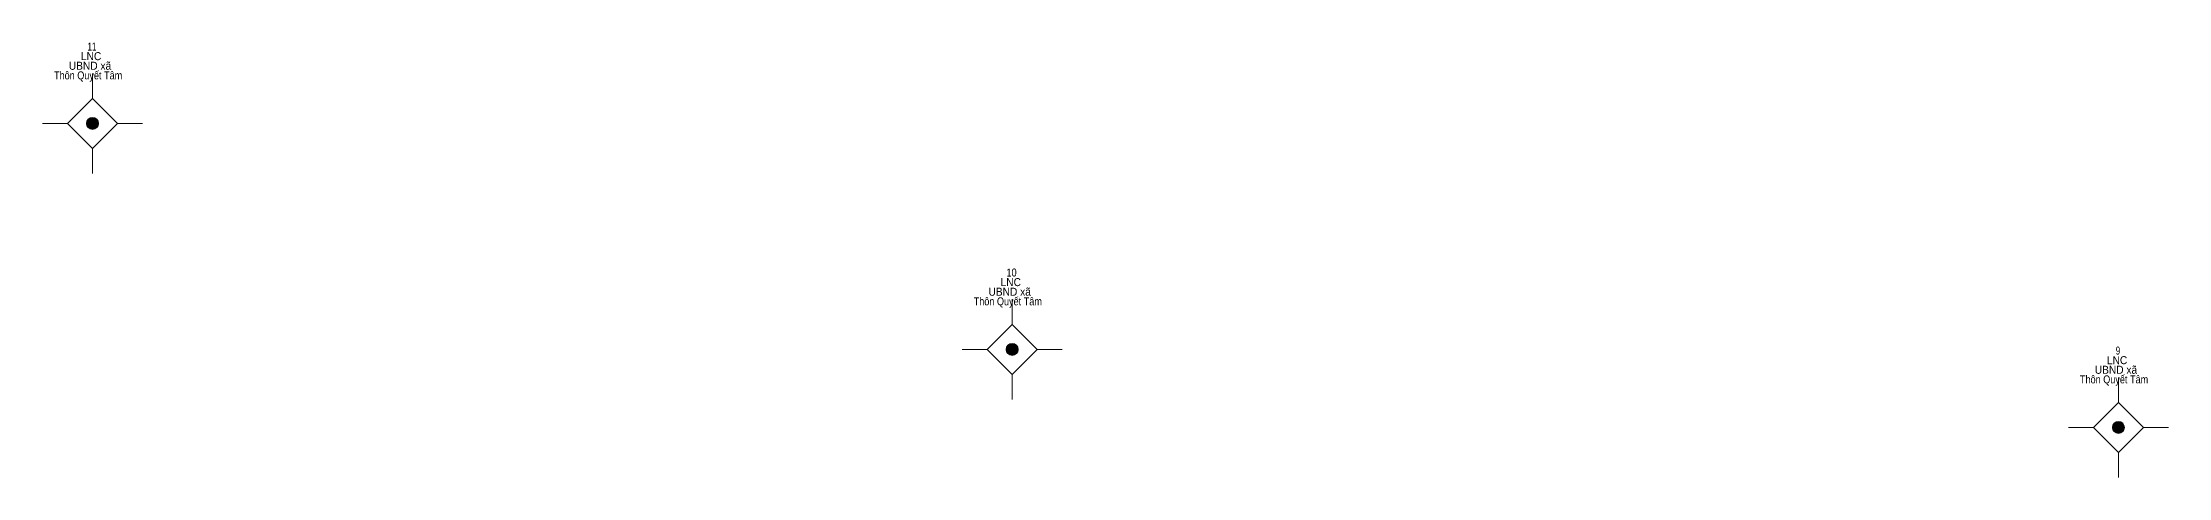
# Model space of a CAD drawing. Header units: metres. Extents: x 548452 to 551009, y 1840956 to 1844548.
# Drawn here: x 550658.2 to 550764.5, y 1841949.3 to 1841971 of the extents above; entities that cross this region are included whole.
import ezdxf
from ezdxf.enums import TextEntityAlignment as Align

# ---------------------------------------------------------------- set-up
doc = ezdxf.new("R2010")
doc.units = ezdxf.units.M
doc.header["$LTSCALE"] = 0.16
doc.layers.add('11', color=7, linetype='Continuous', lineweight=13)
doc.layers.add('15', color=7, linetype='Continuous')

msp = doc.modelspace()

# ---------------------------------------------------------------- hatches: boundary and pattern name
at = {"layer": '11'}
for points in [[(550661.0495, 1841966.99, 1), (550660.4495, 1841966.99, 1)], [(550661.0495, 1841966.99, 1), (550660.4495, 1841966.99, 1)], [(550707.0295, 1841955.7, 1), (550706.4295, 1841955.7, 1)], [(550762.3395, 1841951.8, 1), (550761.7395, 1841951.8, 1)]]:
    msp.add_hatch(color=256, dxfattribs=at).paths.add_polyline_path(points)

# ---------------------------------------------------------------- linework, layer by layer
for p, q in [((550660.75, 1841969.49), (550660.75, 1841968.24)), ((550660.75, 1841969.49), (550660.75, 1841968.24)), ((550659.5, 1841966.99), (550658.25, 1841966.99)), ((550659.5, 1841966.99), (550658.25, 1841966.99)), ((550663.25, 1841966.99), (550662, 1841966.99)), ((550663.25, 1841966.99), (550662, 1841966.99)), ((550660.75, 1841965.74), (550660.75, 1841964.49)), ((550660.75, 1841965.74), (550660.75, 1841964.49)), ((550706.73, 1841958.2), (550706.73, 1841956.95)), ((550705.48, 1841955.7), (550704.23, 1841955.7)), ((550709.23, 1841955.7), (550707.98, 1841955.7)), ((550706.73, 1841954.45), (550706.73, 1841953.2)), ((550762.04, 1841954.3), (550762.04, 1841953.05)), ((550760.79, 1841951.8), (550759.54, 1841951.8)), ((550764.54, 1841951.8), (550763.29, 1841951.8)), ((550762.04, 1841950.55), (550762.04, 1841949.3))]:
    msp.add_line(p, q, dxfattribs=at)
for points in [[(550660.75, 1841968.24), (550659.5, 1841966.99), (550660.75, 1841965.74), (550662, 1841966.99)], [(550660.75, 1841968.24), (550659.5, 1841966.99), (550660.75, 1841965.74), (550662, 1841966.99)], [(550706.73, 1841956.95), (550705.48, 1841955.7), (550706.73, 1841954.45), (550707.98, 1841955.7)], [(550762.04, 1841953.05), (550760.79, 1841951.8), (550762.04, 1841950.55), (550763.29, 1841951.8)]]:
    msp.add_lwpolyline(points, close=True, dxfattribs=at)
for centre in [(550660.7495, 1841966.99), (550660.7495, 1841966.99), (550706.7295, 1841955.7), (550762.0395, 1841951.8)]:
    msp.add_circle(centre, 0.3, dxfattribs=at)

# ---------------------------------------------------------------- texts
at = {"layer": '15'}
for s, width, p in [('11', 0.75, (550660.72, 1841970.63)), ('11', 0.75, (550660.72, 1841970.63)), ('Thôn Quyết Tâm', 0.85, (550660.53, 1841969.19)), ('Thôn Quyết Tâm', 0.85, (550660.53, 1841969.19)), ('UBND xã', 0.95, (550660.625, 1841969.67)), ('UBND xã', 0.95, (550660.625, 1841969.67)), ('LNC', 0.95, (550660.68, 1841970.15)), ('LNC', 0.95, (550660.68, 1841970.15)), ('LNC', 0.95, (550706.66, 1841958.86)), ('10', 0.85, (550706.7, 1841959.34)), ('Thôn Quyết Tâm', 0.85, (550706.51, 1841957.9)), ('UBND xã', 0.95, (550706.605, 1841958.38)), ('9', 0.75, (550762.015, 1841955.44)), ('UBND xã', 0.95, (550761.915, 1841954.48)), ('LNC', 0.95, (550761.97, 1841954.96)), ('Thôn Quyết Tâm', 0.85, (550761.82, 1841954))]:
    msp.add_text(s, height=0.4, dxfattribs=dict(at, width=width)).set_placement(p, align=Align.CENTER)

doc.saveas('drawing.dxf')
